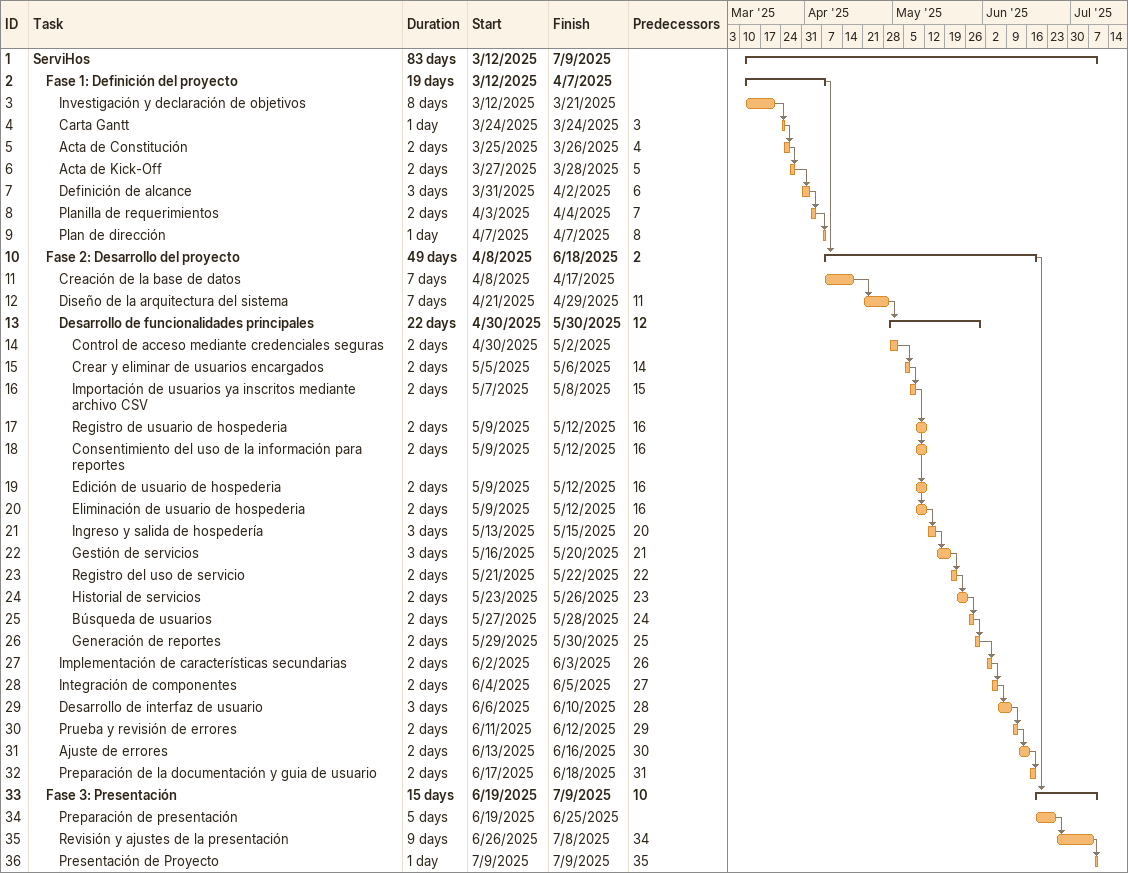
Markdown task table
| ID | Level | Task | Duration | Start | Finish | Predecessors |
|---|---|---|---|---|---|---|
| 1 | 1 | **ServiHos** | 83d | 2025-03-12 | 2025-07-09 |  |
| 2 | 2 | **Fase 1: Definición del proyecto** | 19d | 2025-03-12 | 2025-04-07 |  |
| 3 | 3 | Investigación y declaración de objetivos | 8d | 2025-03-12 | 2025-03-21 |  |
| 4 | 3 | Carta Gantt | 1d | 2025-03-24 | 2025-03-24 | 3 |
| 5 | 3 | Acta de Constitución | 2d | 2025-03-25 | 2025-03-26 | 4 |
| 6 | 3 | Acta de Kick-Off | 2d | 2025-03-27 | 2025-03-28 | 5 |
| 7 | 3 | Definición de alcance | 3d | 2025-03-31 | 2025-04-02 | 6 |
| 8 | 3 | Planilla de requerimientos | 2d | 2025-04-03 | 2025-04-04 | 7 |
| 9 | 3 | Plan de dirección | 1d | 2025-04-07 | 2025-04-07 | 8 |
| 10 | 2 | **Fase 2: Desarrollo del proyecto** | 49d | 2025-04-08 | 2025-06-18 | 2 |
| 11 | 3 | Creación de la base de datos | 7d | 2025-04-08 | 2025-04-17 |  |
| 12 | 3 | Diseño de la arquitectura del sistema | 7d | 2025-04-21 | 2025-04-29 | 11 |
| 13 | 3 | **Desarrollo de funcionalidades principales** | 22d | 2025-04-30 | 2025-05-30 | 12 |
| 14 | 4 | Control de acceso mediante credenciales seguras | 2d | 2025-04-30 | 2025-05-02 |  |
| 15 | 4 | Crear y eliminar de usuarios encargados | 2d | 2025-05-05 | 2025-05-06 | 14 |
| 16 | 4 | Importación de usuarios ya inscritos mediante archivo CSV | 2d | 2025-05-07 | 2025-05-08 | 15 |
| 17 | 4 | Registro de usuario de hospederia | 2d | 2025-05-09 | 2025-05-12 | 16 |
| 18 | 4 | Consentimiento del uso de la información para reportes | 2d | 2025-05-09 | 2025-05-12 | 16 |
| 19 | 4 | Edición de usuario de hospederia | 2d | 2025-05-09 | 2025-05-12 | 16 |
| 20 | 4 | Eliminación de usuario de hospederia | 2d | 2025-05-09 | 2025-05-12 | 16 |
| 21 | 4 | Ingreso y salida de hospedería | 3d | 2025-05-13 | 2025-05-15 | 20 |
| 22 | 4 | Gestión de servicios | 3d | 2025-05-16 | 2025-05-20 | 21 |
| 23 | 4 | Registro del uso de servicio | 2d | 2025-05-21 | 2025-05-22 | 22 |
| 24 | 4 | Historial de servicios | 2d | 2025-05-23 | 2025-05-26 | 23 |
| 25 | 4 | Búsqueda de usuarios | 2d | 2025-05-27 | 2025-05-28 | 24 |
| 26 | 4 | Generación de reportes | 2d | 2025-05-29 | 2025-05-30 | 25 |
| 27 | 3 | Implementación de características secundarias | 2d | 2025-06-02 | 2025-06-03 | 26 |
| 28 | 3 | Integración de componentes | 2d | 2025-06-04 | 2025-06-05 | 27 |
| 29 | 3 | Desarrollo de interfaz de usuario | 3d | 2025-06-06 | 2025-06-10 | 28 |
| 30 | 3 | Prueba y revisión de errores | 2d | 2025-06-11 | 2025-06-12 | 29 |
| 31 | 3 | Ajuste de errores | 2d | 2025-06-13 | 2025-06-16 | 30 |
| 32 | 3 | Preparación de la documentación y guia de usuario | 2d | 2025-06-17 | 2025-06-18 | 31 |
| 33 | 2 | **Fase 3: Presentación** | 15d | 2025-06-19 | 2025-07-09 | 10 |
| 34 | 3 | Preparación de presentación | 5d | 2025-06-19 | 2025-06-25 |  |
| 35 | 3 | Revisión y ajustes de la presentación | 9d | 2025-06-26 | 2025-07-08 | 34 |
| 36 | 3 | Presentación de Proyecto | 1d | 2025-07-09 | 2025-07-09 | 35 |
